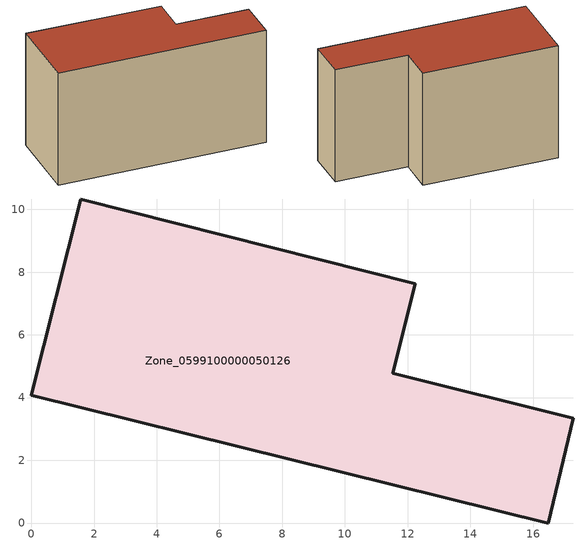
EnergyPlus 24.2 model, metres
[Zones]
Zone_0599100000050126
 floor ground (C_G): 0,4.07 1.57,10.33 12.24,7.63 11.53,4.78 17.28,3.34 16.48,0 z0
 wall outside (C_F): 1.57,10.33 0,4.07 16.48,0 17.28,3.34 11.53,4.78 12.24,7.63 1.57,10.33 z0:9.77
 roof outside (C_R): 0,4.07 16.48,0 17.28,3.34 11.53,4.78 12.24,7.63 1.57,10.33 z9.77
[BUILDING]
Pand.0599100000050126: North Axis=0; Terrain=City; Loads Convergence Tolerance Value=0.04; Temperature Convergence Tolerance Value=0.4; Solar Distribution=FullExterior; Maximum Number of Warmup Days=25; Minimum Number of Warmup Days=1
[Site:Location]
Rotterdam.The.Hague.AP_ZH_NLD Design_Conditions: Latitude=51.96; Longitude=4.45; Time Zone=1; Elevation=-4.5
[SITE:GROUNDTEMPERATURE:BUILDINGSURFACE]
18, 18, 18, 18, 18, 18, 18, 18, 18, 18, 18, 18
[MATERIAL] Thermal Absorptance=0.9; Solar Absorptance=0.7; Visible Absorptance=0.7
Name | Roughness | Thickness | Conductivity | Density | Specific Heat
G.TI.1946 | MediumSmooth | 0.15 | 1 | 540 | 1210
F.TI.1946 | Rough | 0.3 | 0.857143 | 1920 | 840
R.TI.1946 | MediumRough | 0.2 | 0.1 | 1500 | 1000
[CONSTRUCTION]
C_G: G.TI.1946
C_F: F.TI.1946
C_R: R.TI.1946
[ZONE]
Zone_0599100000050126: Type=1; Multiplier=1; Ceiling Height=Autocalculate; Volume=Autocalculate; Floor Area=autocalculate; Part of Total Floor Area=Yes
[ZONEINFILTRATION:DESIGNFLOWRATE]
Infil_Zone_0599100000050126: Zone or ZoneList or Space or SpaceList=Zone_0599100000050126; Schedule=AlwaysOn; Design Flow Rate Calculation Method=Flow/Area; Flow Rate per Floor Area=0.003; Constant Term Coefficient=1; Temperature Term Coefficient=0; Velocity Term Coefficient=0; Velocity Squared Term Coefficient=0
[HVACTEMPLATE:ZONE:IDEALLOADSAIRSYSTEM]
Zone_0599100000050126: Maximum Heating Supply Air Temperature=50; Minimum Cooling Supply Air Temperature=13; Maximum Heating Supply Air Humidity Ratio=0.0156; Minimum Cooling Supply Air Humidity Ratio=0.0077; Heating Limit=NoLimit; Cooling Limit=NoLimit; Dehumidification Control Type=ConstantSensibleHeatRatio; Cooling Sensible Heat Ratio=0.7; Dehumidification Setpoint=60; Humidification Control Type=None; Humidification Setpoint=30; Outdoor Air Method=None; Outdoor Air Flow Rate per Person=0.00944; Outdoor Air Flow Rate per Zone Floor Area=0; Outdoor Air Flow Rate per Zone=0; Demand Controlled Ventilation Type=None; Outdoor Air Economizer Type=NoEconomizer; Heat Recovery Type=None; Sensible Heat Recovery Effectiveness=0.7; Latent Heat Recovery Effectiveness=0.65
[ZONECONTROL:THERMOSTAT]
ThermostatControl_Zone_0599100000050126: Zone or ZoneList=Zone_0599100000050126; Control Type Schedule=DualSetpointControlType; Control 1=Thermostat_Zone_0599100000050126; Temperature Difference Between Cutout And Setpoint=0
[THERMOSTATSETPOINT:DUALSETPOINT]
Thermostat_Zone_0599100000050126: Heating Setpoint Temperature Schedule=HeatingSetpoint_Zone_0599100000050126; Cooling Setpoint Temperature Schedule=CoolingSetpoint_Zone_0599100000050126
[SCHEDULE:COMPACT]
HeatingSetpoint_Zone_0599100000050126: Through: 12/31, For: AllDays, Until: 24:00, 21
CoolingSetpoint_Zone_0599100000050126: Through: 12/31, For: AllDays, Until: 24:00, 24
DualSetpointControlType: Through: 12/31, For: AllDays, Until: 24:00, 4
AlwaysOn: Through: 12/31, For: AllDays, Until: 24:00, 1
